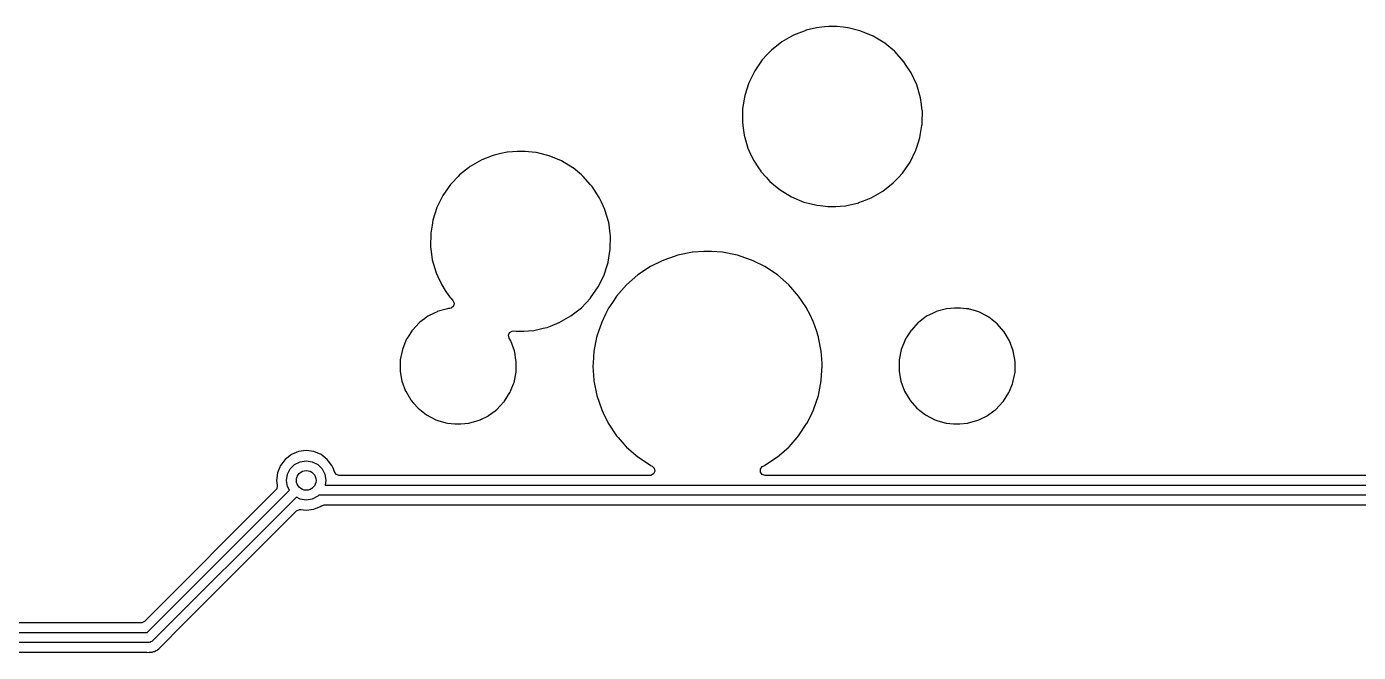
# Model space of a CAD drawing. Extents: x 0.6 to 14.8, y -5.2 to -0.6.
# Drawn here: x 11.587 to 12.655, y -3.66 to -3.158 of the extents above; entities that cross this region are included whole.
import ezdxf

# ---------------------------------------------------------------- set-up
doc = ezdxf.new("R2010")
doc.units = 0
doc.header["$MEASUREMENT"] = 0
doc.layers.add('BLACK', color=7, linetype='CONTINUOUS')

msp = doc.modelspace()

# ---------------------------------------------------------------- linework, layer by layer
at = {"layer": 'BLACK', "linetype": 'CONTINUOUS'}
for p, q in [((12.2207, -3.1589), (12.2124, -3.16078)), ((12.2228, -3.15845), (12.2207, -3.1589)), ((12.2229, -3.15844), (12.2228, -3.15845)), ((12.2271, -3.15812), (12.2229, -3.15844)), ((12.2229, -3.15844), (12.2229, -3.15844)), ((12.2307, -3.15785), (12.2271, -3.15812)), ((12.2371, -3.15785), (12.2307, -3.15785)), ((12.2422, -3.15837), (12.2371, -3.15785)), ((12.2458, -3.15874), (12.2422, -3.15837)), ((12.246, -3.15875), (12.2458, -3.15874)), ((12.2458, -3.15874), (12.2458, -3.15874)), ((12.2461, -3.15879), (12.246, -3.15875)), ((12.2554, -3.16114), (12.2461, -3.15879)), ((12.2461, -3.15879), (12.2461, -3.15879)), ((12.193, -3.17001), (12.1846, -3.17664)), ((12.2023, -3.16469), (12.193, -3.17001)), ((12.2108, -3.16138), (12.2023, -3.16469)), ((12.2122, -3.16086), (12.2108, -3.16138)), ((12.2123, -3.16081), (12.2122, -3.16086)), ((12.2122, -3.16086), (12.2122, -3.16086)), ((12.2124, -3.16078), (12.2123, -3.16081)), ((12.2564, -3.16139), (12.2554, -3.16114)), ((12.2662, -3.16553), (12.2564, -3.16139)), ((12.2754, -3.17109), (12.2662, -3.16553)), ((12.2755, -3.17118), (12.2754, -3.17109)), ((12.2833, -3.17765), (12.2755, -3.17118)), ((12.2755, -3.17118), (12.2755, -3.17118)), ((12.181, -3.18051), (12.1773, -3.18444)), ((12.1829, -3.17846), (12.181, -3.18051)), ((12.1846, -3.17664), (12.1829, -3.17846)), ((12.2836, -3.17794), (12.2833, -3.17765)), ((12.2837, -3.17804), (12.2836, -3.17794)), ((12.2906, -3.18569), (12.2837, -3.17804)), ((12.2837, -3.17804), (12.2837, -3.17804)), ((12.1773, -3.18444), (12.1712, -3.19324)), ((12.2908, -3.18593), (12.2906, -3.18569)), ((12.2908, -3.18605), (12.2908, -3.18593)), ((12.2922, -3.18814), (12.2908, -3.18605)), ((12.2908, -3.18605), (12.2908, -3.18605)), ((12.2966, -3.19488), (12.2922, -3.18814)), ((12.1664, -3.20285), (12.1632, -3.21305)), ((12.1712, -3.19324), (12.1664, -3.20285)), ((12.2987, -3.19935), (12.2966, -3.19488)), ((12.3011, -3.20448), (12.2987, -3.19935)), ((12.1632, -3.21305), (12.1614, -3.22362)), ((12.3011, -3.20461), (12.3011, -3.20448)), ((12.3041, -3.2149), (12.3011, -3.20461)), ((12.1614, -3.22362), (12.1613, -3.23433)), ((12.3048, -3.2202), (12.3041, -3.2149)), ((12.3052, -3.22309), (12.3048, -3.2202)), ((12.3056, -3.22551), (12.3052, -3.22309)), ((12.1613, -3.23433), (12.1613, -3.23448)), ((12.1613, -3.23448), (12.162, -3.23935)), ((12.1613, -3.23448), (12.1613, -3.23448)), ((12.3054, -3.23484), (12.3055, -3.23433)), ((12.3054, -3.23622), (12.3054, -3.23484)), ((12.3055, -3.23433), (12.3056, -3.22565)), ((12.3056, -3.22565), (12.3056, -3.22551)), ((12.3056, -3.22565), (12.3056, -3.22565)), ((12.162, -3.23935), (12.1627, -3.24495)), ((12.1627, -3.24495), (12.1657, -3.25523)), ((12.3037, -3.24679), (12.3053, -3.23721)), ((12.3053, -3.23721), (12.3054, -3.23636)), ((12.3054, -3.23636), (12.3054, -3.23622)), ((12.3054, -3.23636), (12.3054, -3.23636)), ((12.1657, -3.25523), (12.1658, -3.25536)), ((12.1658, -3.25536), (12.1658, -3.25536)), ((12.1658, -3.25536), (12.1668, -3.25762)), ((12.3004, -3.25699), (12.302, -3.2522)), ((12.302, -3.2522), (12.3037, -3.24693)), ((12.3037, -3.24693), (12.3037, -3.24679)), ((12.3037, -3.24693), (12.3037, -3.24693)), ((11.9523, -3.26469), (11.943, -3.27001)), ((11.9608, -3.26139), (11.9523, -3.26469)), ((11.9622, -3.26086), (11.9608, -3.26139)), ((11.9623, -3.26081), (11.9622, -3.26086)), ((11.9622, -3.26086), (11.9622, -3.26086)), ((11.9624, -3.26078), (11.9623, -3.26081)), ((11.9676, -3.25961), (11.9624, -3.26078)), ((11.9728, -3.25845), (11.9676, -3.25961)), ((11.9729, -3.25844), (11.9728, -3.25845)), ((11.9771, -3.25812), (11.9729, -3.25844)), ((11.9729, -3.25844), (11.9729, -3.25844)), ((11.9807, -3.25785), (11.9771, -3.25812)), ((11.9871, -3.25785), (11.9807, -3.25785)), ((11.9898, -3.25813), (11.9871, -3.25785)), ((11.9958, -3.25874), (11.9898, -3.25813)), ((11.996, -3.25875), (11.9958, -3.25874)), ((11.9958, -3.25874), (11.9958, -3.25874)), ((11.9982, -3.2593), (11.996, -3.25875)), ((12.0054, -3.26113), (11.9982, -3.2593)), ((12.0064, -3.26139), (12.0054, -3.26113)), ((12.0162, -3.26553), (12.0064, -3.26139)), ((12.0254, -3.27109), (12.0162, -3.26553)), ((12.1668, -3.25762), (12.1702, -3.26496)), ((12.1702, -3.26496), (12.1743, -3.27118)), ((12.2896, -3.2754), (12.2957, -3.2666)), ((12.2957, -3.2666), (12.3004, -3.25699)), ((11.9333, -3.27804), (11.9284, -3.28329)), ((11.9346, -3.27664), (11.9333, -3.27804)), ((11.9417, -3.27101), (11.9346, -3.27664)), ((11.9429, -3.2701), (11.9417, -3.27101)), ((11.943, -3.27001), (11.9429, -3.2701)), ((11.9429, -3.2701), (11.9429, -3.2701)), ((12.0255, -3.27118), (12.0254, -3.27109)), ((12.0322, -3.27674), (12.0255, -3.27118)), ((12.0255, -3.27118), (12.0255, -3.27118)), ((12.0336, -3.27794), (12.0322, -3.27674)), ((12.0337, -3.27804), (12.0336, -3.27794)), ((12.0395, -3.28456), (12.0337, -3.27804)), ((12.0337, -3.27804), (12.0337, -3.27804)), ((12.1743, -3.27118), (12.176, -3.2738)), ((12.176, -3.2738), (12.1761, -3.27392)), ((12.1761, -3.27392), (12.1762, -3.27402)), ((12.1762, -3.27402), (12.1762, -3.27402)), ((12.1762, -3.27402), (12.1803, -3.27862)), ((12.2867, -3.27853), (12.2895, -3.27551)), ((12.2895, -3.27551), (12.2896, -3.2754)), ((12.2895, -3.27551), (12.2895, -3.27551)), ((11.9273, -3.28444), (11.9212, -3.29324)), ((11.9284, -3.28329), (11.9273, -3.28444)), ((12.0408, -3.28593), (12.0395, -3.28456)), ((12.0466, -3.29488), (12.0408, -3.28593)), ((12.1803, -3.27862), (12.1832, -3.28191)), ((12.1832, -3.28191), (12.1833, -3.282)), ((12.1833, -3.282), (12.1833, -3.282)), ((12.1833, -3.282), (12.1879, -3.28582)), ((12.1879, -3.28582), (12.1915, -3.28876)), ((12.2738, -3.28983), (12.2823, -3.2832)), ((12.2823, -3.2832), (12.2867, -3.27853)), ((11.9212, -3.29324), (11.9164, -3.30285)), ((12.0483, -3.29846), (12.0466, -3.29488)), ((12.0511, -3.30448), (12.0483, -3.29846)), ((12.1915, -3.28876), (12.2006, -3.29431)), ((12.2006, -3.29431), (12.2105, -3.29846)), ((12.2105, -3.29846), (12.2106, -3.29849)), ((12.2106, -3.29849), (12.2106, -3.29849)), ((12.2106, -3.29849), (12.2153, -3.29969)), ((12.2441, -3.3014), (12.2546, -3.29903)), ((12.2546, -3.29903), (12.2547, -3.29898)), ((12.2547, -3.29898), (12.2605, -3.29672)), ((12.2605, -3.29672), (12.2645, -3.29515)), ((12.2645, -3.29515), (12.2738, -3.28983)), ((11.9164, -3.30285), (11.9132, -3.31305)), ((12.0511, -3.30461), (12.0511, -3.30448)), ((12.0541, -3.3149), (12.0511, -3.30461)), ((12.2153, -3.29969), (12.2209, -3.30109)), ((12.2209, -3.30109), (12.221, -3.30111)), ((12.221, -3.30111), (12.221, -3.30111)), ((12.221, -3.30111), (12.2236, -3.30136)), ((12.2236, -3.30136), (12.2298, -3.30199)), ((12.2298, -3.30199), (12.2362, -3.30199)), ((12.2362, -3.30199), (12.2397, -3.30172)), ((12.2397, -3.30172), (12.244, -3.30141)), ((12.244, -3.30141), (12.2441, -3.3014)), ((12.244, -3.30141), (12.244, -3.30141)), ((11.9125, -3.31698), (11.9115, -3.3234)), ((11.9132, -3.31305), (11.9125, -3.31698)), ((12.0544, -3.31688), (12.0541, -3.3149)), ((12.0554, -3.32393), (12.0544, -3.31688)), ((11.9114, -3.32362), (11.9113, -3.33433)), ((11.9115, -3.3234), (11.9114, -3.32362)), ((12.0556, -3.32551), (12.0554, -3.32393)), ((12.0554, -3.33622), (12.0556, -3.32551)), ((11.9113, -3.33433), (11.9113, -3.33448)), ((11.9113, -3.33448), (11.9113, -3.33448)), ((11.9113, -3.33448), (11.9118, -3.33817)), ((11.9118, -3.33817), (11.9127, -3.34495)), ((12.0537, -3.34679), (12.0554, -3.33622)), ((12.1095, -3.34115), (12.1066, -3.34215)), ((12.1096, -3.34111), (12.1095, -3.34115)), ((12.1095, -3.34115), (12.1095, -3.34115)), ((12.1214, -3.33876), (12.1096, -3.34111)), ((12.1216, -3.33875), (12.1214, -3.33876)), ((12.1304, -3.33817), (12.1216, -3.33875)), ((12.1216, -3.33875), (12.1216, -3.33875)), ((12.1364, -3.33817), (12.1304, -3.33817)), ((12.1304, -3.33817), (12.1304, -3.33817)), ((12.1304, -3.33817), (12.1304, -3.33817)), ((12.1365, -3.33817), (12.1364, -3.33817)), ((12.1453, -3.33875), (12.1365, -3.33817)), ((12.1365, -3.33817), (12.1365, -3.33817)), ((12.1454, -3.33876), (12.1453, -3.33875)), ((12.1453, -3.33875), (12.1453, -3.33875)), ((12.1572, -3.34111), (12.1454, -3.33876)), ((12.1574, -3.34115), (12.1572, -3.34111)), ((12.1603, -3.34215), (12.1574, -3.34115)), ((12.1574, -3.34115), (12.1574, -3.34115)), ((11.9127, -3.34495), (11.9157, -3.35523)), ((12.0504, -3.35699), (12.0518, -3.35264)), ((12.0518, -3.35264), (12.0537, -3.34693)), ((12.0537, -3.34693), (12.0537, -3.34679)), ((12.0537, -3.34693), (12.0537, -3.34693)), ((12.0875, -3.35029), (12.0775, -3.35697)), ((12.0876, -3.35023), (12.0875, -3.35029)), ((12.0964, -3.3459), (12.0876, -3.35023)), ((12.0876, -3.35023), (12.0876, -3.35023)), ((12.0982, -3.34497), (12.0964, -3.3459)), ((12.1066, -3.34215), (12.0982, -3.34497)), ((12.1686, -3.34497), (12.1603, -3.34215)), ((12.1705, -3.3459), (12.1686, -3.34497)), ((12.1793, -3.35023), (12.1705, -3.3459)), ((12.1794, -3.35029), (12.1793, -3.35023)), ((12.1793, -3.35023), (12.1793, -3.35023)), ((12.1894, -3.35697), (12.1794, -3.35029)), ((11.9157, -3.35523), (11.9158, -3.35536)), ((11.9158, -3.35536), (11.9158, -3.35536)), ((11.9158, -3.35536), (11.9171, -3.3582)), ((11.9171, -3.3582), (11.9202, -3.36496)), ((12.0457, -3.3666), (12.0504, -3.35699)), ((12.0775, -3.35697), (12.0684, -3.3649)), ((12.1985, -3.3649), (12.1894, -3.35697)), ((11.9202, -3.36496), (11.9231, -3.36933)), ((11.9231, -3.36933), (11.926, -3.3738)), ((11.926, -3.3738), (11.9261, -3.37392)), ((11.9261, -3.37392), (11.9262, -3.37402)), ((11.9262, -3.37402), (11.9262, -3.37402)), ((11.9262, -3.37402), (11.9268, -3.37474)), ((12.0396, -3.3754), (12.0457, -3.3666)), ((12.0605, -3.37395), (12.0582, -3.37739)), ((12.0684, -3.3649), (12.0605, -3.37395)), ((12.2064, -3.37395), (12.1985, -3.3649)), ((12.2087, -3.37739), (12.2064, -3.37395)), ((11.9249, -3.38403), (11.9167, -3.38635)), ((11.9258, -3.38395), (11.9249, -3.38403)), ((11.9267, -3.38387), (11.9258, -3.38395)), ((11.9279, -3.38356), (11.9267, -3.38387)), ((11.9268, -3.37474), (11.9275, -3.37551)), ((11.9275, -3.37551), (11.9292, -3.37739)), ((11.9297, -3.38195), (11.9279, -3.38356)), ((11.9292, -3.37739), (11.9302, -3.3796)), ((11.9302, -3.3796), (11.9297, -3.38195)), ((12.0238, -3.38983), (12.0323, -3.3832)), ((12.0323, -3.3832), (12.0357, -3.3796)), ((12.0357, -3.3796), (12.0395, -3.37551)), ((12.0395, -3.37551), (12.0396, -3.3754)), ((12.0395, -3.37551), (12.0395, -3.37551)), ((12.0537, -3.38406), (12.0516, -3.38838)), ((12.0538, -3.38395), (12.0537, -3.38406)), ((12.0537, -3.38406), (12.0537, -3.38406)), ((12.0543, -3.3832), (12.0538, -3.38395)), ((12.0582, -3.37739), (12.0543, -3.3832)), ((12.2126, -3.3832), (12.2087, -3.37739)), ((12.2131, -3.38395), (12.2126, -3.3832)), ((12.2131, -3.38406), (12.2131, -3.38395)), ((12.2153, -3.38838), (12.2131, -3.38406)), ((12.2131, -3.38406), (12.2131, -3.38406)), ((12.3249, -3.38403), (12.3167, -3.38635)), ((12.3313, -3.38344), (12.3249, -3.38403)), ((12.3362, -3.38344), (12.3313, -3.38344)), ((12.341, -3.38401), (12.3362, -3.38344)), ((12.343, -3.38424), (12.341, -3.38401)), ((12.3431, -3.38427), (12.343, -3.38424)), ((12.343, -3.38424), (12.343, -3.38424)), ((12.3433, -3.38432), (12.3431, -3.38427)), ((12.3481, -3.38579), (12.3433, -3.38432)), ((12.3433, -3.38432), (12.3433, -3.38432)), ((11.9021, -3.39537), (11.8968, -3.40109)), ((11.9022, -3.39523), (11.9021, -3.39537)), ((11.9021, -3.39537), (11.9021, -3.39537)), ((11.9027, -3.39485), (11.9022, -3.39523)), ((11.9063, -3.39219), (11.9027, -3.39485)), ((11.909, -3.39012), (11.9063, -3.39219)), ((11.9142, -3.38757), (11.909, -3.39012)), ((11.9165, -3.38643), (11.9142, -3.38757)), ((11.9167, -3.38635), (11.9165, -3.38643)), ((11.9165, -3.38643), (11.9165, -3.38643)), ((12.0074, -3.39792), (12.0145, -3.39515)), ((12.0145, -3.39515), (12.0238, -3.38983)), ((12.0485, -3.39473), (12.046, -3.40218)), ((12.0516, -3.38838), (12.0485, -3.39473)), ((12.2184, -3.39473), (12.2153, -3.38838)), ((12.2209, -3.40218), (12.2184, -3.39473)), ((12.3021, -3.39537), (12.2968, -3.40109)), ((12.3022, -3.39523), (12.3021, -3.39537)), ((12.3021, -3.39537), (12.3021, -3.39537)), ((12.3027, -3.39485), (12.3022, -3.39523)), ((12.3063, -3.39219), (12.3027, -3.39485)), ((12.309, -3.39012), (12.3063, -3.39219)), ((12.3142, -3.38757), (12.309, -3.39012)), ((12.3165, -3.38643), (12.3142, -3.38757)), ((12.3167, -3.38635), (12.3165, -3.38643)), ((12.3165, -3.38643), (12.3165, -3.38643)), ((12.3513, -3.3868), (12.3481, -3.38579)), ((12.3571, -3.38983), (12.3513, -3.3868)), ((12.3586, -3.39067), (12.3571, -3.38983)), ((12.3589, -3.39078), (12.3586, -3.39067)), ((12.3656, -3.39606), (12.3589, -3.39078)), ((11.8963, -3.40166), (11.8932, -3.40656)), ((11.8964, -3.40151), (11.8963, -3.40166)), ((11.8963, -3.40166), (11.8963, -3.40166)), ((11.8968, -3.40109), (11.8964, -3.40151)), ((11.9738, -3.40533), (11.9747, -3.40312)), ((11.9743, -3.40768), (11.9738, -3.40533)), ((11.9747, -3.40312), (11.9768, -3.40189)), ((11.9768, -3.40189), (11.978, -3.40181)), ((11.978, -3.40181), (11.9798, -3.40199)), ((11.9798, -3.40199), (11.9862, -3.40199)), ((11.9862, -3.40199), (11.9897, -3.40172)), ((11.9897, -3.40172), (11.994, -3.40141)), ((11.994, -3.40141), (11.9941, -3.4014)), ((11.994, -3.40141), (11.994, -3.40141)), ((11.9941, -3.4014), (12.0015, -3.39973)), ((12.0015, -3.39973), (12.0044, -3.39906)), ((12.0044, -3.39906), (12.0046, -3.39903)), ((12.0046, -3.39903), (12.0047, -3.39898)), ((12.0047, -3.39898), (12.0074, -3.39792)), ((12.0447, -3.406), (12.0446, -3.40612)), ((12.0446, -3.40612), (12.0446, -3.40625)), ((12.046, -3.40218), (12.0447, -3.406)), ((12.2222, -3.406), (12.2209, -3.40218)), ((12.2223, -3.40612), (12.2222, -3.406)), ((12.2223, -3.40625), (12.2223, -3.40612)), ((12.2963, -3.40166), (12.2932, -3.40656)), ((12.2964, -3.40151), (12.2963, -3.40166)), ((12.2963, -3.40166), (12.2963, -3.40166)), ((12.2968, -3.40109), (12.2964, -3.40151)), ((12.3657, -3.3962), (12.3656, -3.39606)), ((12.3709, -3.40218), (12.3657, -3.3962)), ((12.3657, -3.3962), (12.3657, -3.3962)), ((12.3712, -3.40249), (12.3709, -3.40218)), ((12.3713, -3.40264), (12.3712, -3.40249)), ((12.3755, -3.40967), (12.3713, -3.40264)), ((12.3713, -3.40264), (12.3713, -3.40264)), ((11.8887, -3.41666), (11.887, -3.42504)), ((11.8907, -3.41167), (11.8887, -3.41666)), ((11.8918, -3.4089), (11.8907, -3.41167)), ((11.8932, -3.40656), (11.8918, -3.40873)), ((11.8918, -3.40873), (11.8918, -3.4089)), ((11.8918, -3.4089), (11.8918, -3.4089)), ((11.9756, -3.40983), (11.9743, -3.40768)), ((11.9785, -3.41784), (11.9756, -3.40983)), ((12.0444, -3.40702), (12.0423, -3.41792)), ((12.0446, -3.40625), (12.0444, -3.40702)), ((12.0446, -3.40625), (12.0446, -3.40625)), ((12.2224, -3.40702), (12.2223, -3.40625)), ((12.2223, -3.40625), (12.2223, -3.40625)), ((12.2246, -3.41792), (12.2224, -3.40702)), ((12.2887, -3.41666), (12.287, -3.42504)), ((12.2907, -3.41167), (12.2887, -3.41666)), ((12.2918, -3.4089), (12.2907, -3.41167)), ((12.2932, -3.40656), (12.2918, -3.40873)), ((12.2918, -3.40873), (12.2918, -3.4089)), ((12.2918, -3.4089), (12.2918, -3.4089)), ((12.3756, -3.40983), (12.3755, -3.40967)), ((12.3755, -3.40967), (12.3755, -3.40967)), ((12.3785, -3.41784), (12.3756, -3.40983)), ((11.887, -3.42632), (11.8869, -3.43299)), ((11.887, -3.42504), (11.887, -3.42632)), ((11.979, -3.42077), (11.9785, -3.41784)), ((11.9795, -3.42334), (11.979, -3.42077)), ((11.98, -3.42626), (11.9795, -3.42334)), ((11.9799, -3.42843), (11.98, -3.42644)), ((11.98, -3.42644), (11.98, -3.42626)), ((11.98, -3.42644), (11.98, -3.42644)), ((12.0423, -3.41805), (12.0416, -3.42765)), ((12.0423, -3.41792), (12.0423, -3.41805)), ((12.0423, -3.41805), (12.0423, -3.41805)), ((12.2246, -3.41805), (12.2246, -3.41792)), ((12.2252, -3.42765), (12.2246, -3.41805)), ((12.2246, -3.41805), (12.2246, -3.41805)), ((12.287, -3.42632), (12.2869, -3.43299)), ((12.287, -3.42504), (12.287, -3.42632)), ((12.379, -3.42077), (12.3785, -3.41784)), ((12.3795, -3.42334), (12.379, -3.42077)), ((12.38, -3.42626), (12.3795, -3.42334)), ((12.3799, -3.42843), (12.38, -3.42644)), ((12.38, -3.42644), (12.38, -3.42626)), ((12.38, -3.42644), (12.38, -3.42644)), ((11.8869, -3.43299), (11.8869, -3.43358)), ((11.8869, -3.43358), (11.8869, -3.43376)), ((11.8869, -3.43376), (11.887, -3.43435)), ((11.8869, -3.43376), (11.8869, -3.43376)), ((11.887, -3.43435), (11.8883, -3.442)), ((11.9782, -3.44318), (11.9799, -3.4348)), ((11.9799, -3.4348), (11.9799, -3.42843)), ((12.0416, -3.42765), (12.0415, -3.42992)), ((12.0415, -3.42992), (12.0415, -3.43005)), ((12.0415, -3.43005), (12.0415, -3.43005)), ((12.0415, -3.43005), (12.0422, -3.44137)), ((12.2246, -3.44137), (12.2251, -3.43358)), ((12.2251, -3.43358), (12.2254, -3.43005)), ((12.2254, -3.42992), (12.2252, -3.42765)), ((12.2254, -3.43005), (12.2254, -3.42992)), ((12.2254, -3.43005), (12.2254, -3.43005)), ((12.2869, -3.43299), (12.2869, -3.43358)), ((12.2869, -3.43358), (12.2869, -3.43376)), ((12.2869, -3.43376), (12.287, -3.43435)), ((12.2869, -3.43376), (12.2869, -3.43376)), ((12.287, -3.43435), (12.2883, -3.442)), ((12.3782, -3.44318), (12.3799, -3.4348)), ((12.3799, -3.43358), (12.3799, -3.42843)), ((12.3799, -3.4348), (12.3799, -3.43358)), ((11.8883, -3.442), (11.8913, -3.45002)), ((11.9754, -3.45017), (11.9778, -3.44422)), ((11.9778, -3.44422), (11.9782, -3.44318)), ((12.0422, -3.44137), (12.0423, -3.44192)), ((12.0423, -3.44192), (12.0446, -3.45372)), ((12.2223, -3.45372), (12.2246, -3.44192)), ((12.2246, -3.44192), (12.2246, -3.44137)), ((12.2883, -3.442), (12.2913, -3.45002)), ((12.3754, -3.45017), (12.3778, -3.44422)), ((12.3778, -3.44422), (12.3782, -3.44318)), ((11.8913, -3.45002), (11.8914, -3.45017)), ((11.8914, -3.45017), (11.8914, -3.45017)), ((11.8914, -3.45017), (11.8956, -3.4572)), ((11.8956, -3.4572), (11.8957, -3.45736)), ((11.8957, -3.45736), (11.8958, -3.45749)), ((11.8958, -3.45749), (11.8958, -3.45749)), ((11.8958, -3.45749), (11.8977, -3.45967)), ((11.9668, -3.46225), (11.9703, -3.45847)), ((11.9703, -3.45847), (11.9705, -3.45834)), ((11.9703, -3.45847), (11.9703, -3.45847)), ((11.9705, -3.45834), (11.9706, -3.45818)), ((11.9706, -3.45818), (11.9749, -3.45126)), ((11.9749, -3.45126), (11.975, -3.45111)), ((11.9749, -3.45126), (11.9749, -3.45126)), ((11.975, -3.45111), (11.9754, -3.45017)), ((12.0446, -3.45372), (12.0485, -3.46511)), ((12.2184, -3.46511), (12.2223, -3.45372)), ((12.2913, -3.45002), (12.2914, -3.45017)), ((12.2914, -3.45017), (12.2914, -3.45017)), ((12.2914, -3.45017), (12.2956, -3.4572)), ((12.2956, -3.4572), (12.2957, -3.45736)), ((12.2957, -3.45736), (12.2958, -3.45749)), ((12.2958, -3.45749), (12.2958, -3.45749)), ((12.2958, -3.45749), (12.2977, -3.45967)), ((12.3668, -3.46225), (12.3703, -3.45847)), ((12.3703, -3.45847), (12.3705, -3.45834)), ((12.3703, -3.45847), (12.3703, -3.45847)), ((12.3705, -3.45834), (12.3706, -3.45818)), ((12.3706, -3.45818), (12.3749, -3.45126)), ((12.3749, -3.45126), (12.375, -3.45111)), ((12.3749, -3.45126), (12.3749, -3.45126)), ((12.375, -3.45111), (12.3754, -3.45017)), ((11.8977, -3.45967), (11.9013, -3.46378)), ((11.9013, -3.46378), (11.908, -3.46907)), ((11.908, -3.46907), (11.9156, -3.47304)), ((11.951, -3.4731), (11.9577, -3.4698)), ((11.9577, -3.4698), (11.9578, -3.46972)), ((11.9577, -3.4698), (11.9577, -3.4698)), ((11.9578, -3.46972), (11.963, -3.46587)), ((11.963, -3.46587), (11.9645, -3.46471)), ((11.9645, -3.46471), (11.9647, -3.46461)), ((11.9645, -3.46471), (11.9645, -3.46471)), ((11.9647, -3.46461), (11.9668, -3.46225)), ((12.0485, -3.46511), (12.0497, -3.46759)), ((12.0497, -3.46759), (12.0537, -3.47571)), ((12.2132, -3.47571), (12.2172, -3.46759)), ((12.2172, -3.46759), (12.2184, -3.46511)), ((12.2977, -3.45967), (12.3013, -3.46378)), ((12.3013, -3.46378), (12.308, -3.46907)), ((12.308, -3.46907), (12.3156, -3.47304)), ((12.351, -3.4731), (12.3577, -3.4698)), ((12.3577, -3.4698), (12.3578, -3.46972)), ((12.3577, -3.4698), (12.3577, -3.4698)), ((12.3578, -3.46972), (12.363, -3.46587)), ((12.363, -3.46587), (12.3645, -3.46471)), ((12.3645, -3.46471), (12.3647, -3.46461)), ((12.3645, -3.46471), (12.3645, -3.46471)), ((12.3647, -3.46461), (12.3668, -3.46225)), ((11.9156, -3.47304), (11.9171, -3.47353)), ((11.9171, -3.47353), (11.9236, -3.47552)), ((11.9236, -3.47552), (11.9236, -3.47552)), ((11.9236, -3.47552), (11.9237, -3.47558)), ((11.9237, -3.47558), (11.9239, -3.4756)), ((11.9239, -3.4756), (11.9239, -3.4756)), ((11.9239, -3.4756), (11.9248, -3.47571)), ((11.9248, -3.47571), (11.9307, -3.4764)), ((11.9307, -3.4764), (11.9356, -3.4764)), ((11.9356, -3.4764), (11.9419, -3.47582)), ((11.9419, -3.47582), (11.9502, -3.4735)), ((11.9502, -3.4735), (11.951, -3.4731)), ((12.0537, -3.47571), (12.0538, -3.4759)), ((12.0538, -3.4759), (12.0605, -3.4859)), ((12.2064, -3.4859), (12.2131, -3.4759)), ((12.2131, -3.4759), (12.2132, -3.47571)), ((12.3156, -3.47304), (12.3171, -3.47353)), ((12.3171, -3.47353), (12.3236, -3.47552)), ((12.3236, -3.47552), (12.3236, -3.47552)), ((12.3236, -3.47552), (12.3237, -3.47558)), ((12.3237, -3.47558), (12.3239, -3.4756)), ((12.3239, -3.4756), (12.3239, -3.4756)), ((12.3239, -3.4756), (12.3248, -3.47571)), ((12.3248, -3.47571), (12.3307, -3.4764)), ((12.3307, -3.4764), (12.3356, -3.4764)), ((12.3356, -3.4764), (12.3419, -3.47582)), ((12.3419, -3.47582), (12.3502, -3.4735)), ((12.3502, -3.4735), (12.351, -3.4731)), ((12.0605, -3.4859), (12.0617, -3.48733)), ((12.0617, -3.48733), (12.0681, -3.49462)), ((12.1987, -3.49462), (12.2051, -3.48733)), ((12.2051, -3.48733), (12.2064, -3.4859)), ((11.7997, -3.501), (11.7947, -3.50479)), ((11.8054, -3.49862), (11.7997, -3.501)), ((11.8116, -3.49781), (11.8054, -3.49862)), ((11.8178, -3.49862), (11.8116, -3.49781)), ((11.8235, -3.501), (11.8178, -3.49862)), ((11.8284, -3.50479), (11.8235, -3.501)), ((12.0681, -3.49462), (12.0684, -3.49494)), ((12.0684, -3.49494), (12.0775, -3.50287)), ((12.1894, -3.50287), (12.1985, -3.49494)), ((12.1985, -3.49494), (12.1987, -3.49462)), ((11.7909, -3.50973), (11.7885, -3.51548)), ((11.7947, -3.50479), (11.7909, -3.50973)), ((11.7966, -3.51679), (11.7988, -3.5124)), ((11.7988, -3.5124), (11.8023, -3.50891)), ((11.8023, -3.50891), (11.8067, -3.50668)), ((11.8067, -3.50668), (11.8116, -3.50591)), ((11.8116, -3.50591), (11.8164, -3.50668)), ((11.8164, -3.50668), (11.8208, -3.50891)), ((11.8208, -3.50891), (11.8243, -3.5124)), ((11.8243, -3.5124), (11.8266, -3.51679)), ((11.8322, -3.50973), (11.8284, -3.50479)), ((11.8331, -3.51186), (11.8322, -3.50973)), ((11.8345, -3.51529), (11.8331, -3.51186)), ((12.0775, -3.50287), (12.0875, -3.50955)), ((12.0875, -3.50955), (12.0876, -3.50961)), ((12.0876, -3.50961), (12.0876, -3.50961)), ((12.0876, -3.50961), (12.089, -3.5103)), ((12.089, -3.5103), (12.0907, -3.51198)), ((12.0907, -3.51198), (12.0911, -3.51436)), ((12.1759, -3.51259), (12.1773, -3.51065)), ((12.1759, -3.515), (12.1759, -3.51259)), ((12.1773, -3.51065), (12.1779, -3.5103)), ((12.1779, -3.5103), (12.1793, -3.50961)), ((12.1793, -3.50961), (12.1794, -3.50955)), ((12.1793, -3.50961), (12.1793, -3.50961)), ((12.1794, -3.50955), (12.1894, -3.50287)), ((11.7885, -3.51548), (11.7877, -3.52165)), ((11.7877, -3.52165), (11.7883, -3.52558)), ((11.7958, -3.52165), (11.7966, -3.51679)), ((11.7966, -3.52652), (11.7958, -3.52165)), ((11.8266, -3.51679), (11.8273, -3.52165)), ((11.8273, -3.52165), (11.8267, -3.52559)), ((11.8358, -3.51695), (11.8345, -3.51529)), ((11.8381, -3.5177), (11.8358, -3.51695)), ((12.0873, -3.5177), (11.8381, -3.5177)), ((12.0879, -3.51764), (12.0873, -3.5177)), ((12.0901, -3.51652), (12.0879, -3.51764)), ((12.0911, -3.51436), (12.0901, -3.51652)), ((12.1773, -3.51695), (12.1759, -3.515)), ((12.1796, -3.5177), (12.1773, -3.51695)), ((12.7971, -3.5177), (12.1796, -3.5177)), ((11.7872, -3.5293), (11.6818, -3.63467)), ((11.684, -3.6437), (11.7981, -3.52953)), ((11.7879, -3.5284), (11.7872, -3.5293)), ((11.7883, -3.52603), (11.7879, -3.5284)), ((11.7883, -3.52558), (11.7883, -3.52603)), ((11.7981, -3.52953), (11.7966, -3.52652)), ((11.8218, -3.53346), (11.8208, -3.53439)), ((12.9218, -3.53346), (11.8218, -3.53346)), ((11.8267, -3.52559), (12.9202, -3.52559)), ((11.8037, -3.5351), (11.6884, -3.65042)), ((11.8067, -3.53663), (11.8037, -3.5351)), ((11.8039, -3.54603), (11.8061, -3.54494)), ((11.8061, -3.54494), (11.8072, -3.54492)), ((11.8116, -3.5374), (11.8067, -3.53663)), ((11.8072, -3.54492), (11.8116, -3.5455)), ((11.8164, -3.53663), (11.8116, -3.5374)), ((11.8116, -3.5455), (11.8178, -3.54469)), ((11.8208, -3.53439), (11.8164, -3.53663)), ((11.8178, -3.54469), (11.8235, -3.5423)), ((11.8235, -3.5423), (11.8237, -3.54215)), ((11.8237, -3.54215), (11.8239, -3.54202)), ((11.8239, -3.54202), (11.824, -3.54207)), ((11.824, -3.54207), (11.8261, -3.54136)), ((11.8261, -3.54136), (12.8235, -3.54136)), ((11.7129, -3.63705), (11.8039, -3.54603)), ((11.6791, -3.63581), (11.3771, -3.63581)), ((11.6797, -3.63576), (11.6791, -3.63581)), ((11.6818, -3.63467), (11.6797, -3.63576)), ((11.6947, -3.65524), (11.7129, -3.63705)), ((11.0039, -3.6437), (11.684, -3.6437)), ((11.6856, -3.65157), (11.0039, -3.65157)), ((11.6859, -3.65148), (11.6856, -3.65157)), ((11.6862, -3.65153), (11.6859, -3.65148)), ((11.687, -3.65111), (11.6862, -3.65153)), ((11.6879, -3.65082), (11.687, -3.65111)), ((11.6881, -3.65057), (11.6879, -3.65082)), ((11.6884, -3.65042), (11.6881, -3.65057)), ((11.0114, -3.65947), (11.6423, -3.65947)), ((11.6423, -3.65947), (11.6835, -3.65947)), ((11.6835, -3.65947), (11.6837, -3.65948)), ((11.6837, -3.65948), (11.6838, -3.65954)), ((11.6838, -3.65954), (11.6858, -3.65947)), ((11.6858, -3.65947), (11.6859, -3.65947)), ((11.6859, -3.65947), (11.6867, -3.65947)), ((11.6867, -3.65947), (11.6869, -3.65944)), ((11.6869, -3.65944), (11.6871, -3.65942)), ((11.6871, -3.65942), (11.6878, -3.65939)), ((11.6878, -3.65939), (11.6879, -3.65939)), ((11.6879, -3.65939), (11.6882, -3.65938)), ((11.6882, -3.65938), (11.6886, -3.65924)), ((11.6886, -3.65924), (11.6887, -3.6592)), ((11.6886, -3.65924), (11.6886, -3.65924)), ((11.6887, -3.6592), (11.6895, -3.65895)), ((11.6895, -3.65895), (11.6896, -3.65893)), ((11.6896, -3.65893), (11.6899, -3.65887)), ((11.6896, -3.65893), (11.6896, -3.65893)), ((11.6899, -3.65887), (11.6908, -3.65832)), ((11.6908, -3.65832), (11.6913, -3.65805)), ((11.6913, -3.65805), (11.692, -3.65775)), ((11.692, -3.65775), (11.6923, -3.65764)), ((11.692, -3.65775), (11.692, -3.65775)), ((11.6923, -3.65764), (11.6925, -3.65748)), ((11.6925, -3.65748), (11.6927, -3.65731)), ((11.6927, -3.65731), (11.6934, -3.65675)), ((11.6934, -3.65675), (11.6937, -3.65655)), ((11.6937, -3.65655), (11.6944, -3.65564)), ((11.6944, -3.65564), (11.6947, -3.65524))]:
    msp.add_line(p, q, dxfattribs=at)
at = {"layer": 'BLACK'}
msp.add_circle((11.8116, -3.52165), 0.007874, dxfattribs=at)

doc.saveas('drawing.dxf')
